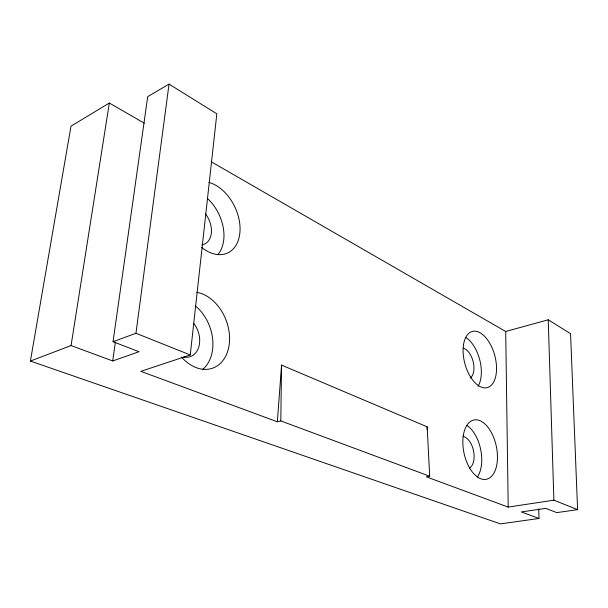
<?xml version="1.0" encoding="UTF-8"?>
<svg xmlns="http://www.w3.org/2000/svg" width="608" height="608" viewBox="0 0 608 608"><rect width="100%" height="100%" fill="white"/><g stroke="black" fill="none" stroke-linecap="round" stroke-linejoin="round"><path stroke-width="0.91" d="M429.689 476.231L280.805 420.926L281.55 365.104L427.166 426.846L429.689 476.231L426.345 476.847L508.204 507.095L553.888 500.179L577.6 509.648L570.555 333.67L548.234 319.793L505.696 331.482L211.158 161.72M427.12 429.681L427.166 426.846M144.347 123.211L109.341 103.033L70.999 126.152L30.4 361.068L71.068 345.564L112.708 360.954L139.019 351.72L113.058 341.719L147.714 96.634L169.039 84.117L216.828 113.818L190.251 354.943L140.836 371.344L277.354 421.792L281.55 365.104M113.058 341.719L135.956 333.26L169.039 84.117M112.708 360.954L115.353 342.16M71.068 345.564L109.341 103.033M277.354 421.792L280.805 420.926M577.6 509.648L556.768 512.62L545.71 508.364L521.314 511.936L539 518.472L538.764 509.01M539 518.472L500.445 523.883L30.4 361.068M135.956 333.26L190.251 354.943M548.234 319.793L553.888 500.179M505.696 331.482L508.204 507.095M208.878 182.377A38.57 26.144 64.5 0 1 239.826 233.328A38.57 26.144 64.5 0 1 201.605 247.426M196.741 292.304A39.885 29.017 69.5 0 1 228.494 348.475A39.885 29.017 69.5 0 1 181.458 357.033M205.36 213.735A20.847 14.394 64.1 0 1 201.924 244.857M463.273 348.186A15.762 8.588 75.1 0 1 473.282 362.186A15.762 8.588 75.1 0 1 470.106 378.077M193.868 323.517A21.538 15.952 69.3 0 1 198.77 347.054A21.538 15.952 69.3 0 1 183.586 357.04M463.038 436.483A16.416 9.143 78.2 0 1 473.548 450.938A16.416 9.143 78.2 0 1 469.414 468.114M207.343 198.322A38.023 26.258 64.1 0 1 218.432 253.962M195.472 305.953A39.292 29.1 69.3 0 1 202.882 369.307M465.614 337.364A28.751 15.664 75.1 0 1 479.796 360.02A28.751 15.664 75.1 0 1 478.048 386.3M466.967 425.486A29.944 16.674 78.2 0 1 480.715 449.654A29.944 16.674 78.2 0 1 477.379 477.022M463.539 344.531A29.07 15.489 75.1 0 0 484.591 387.881A29.07 15.489 75.1 0 0 491.31 346.15A29.07 15.489 75.1 0 0 463.539 344.531M463.304 435.64A30.286 16.5 78.1 0 0 485.116 479.446A30.286 16.5 78.1 0 0 492.039 433.808A30.286 16.5 78.1 0 0 463.304 435.64"/></g></svg>
